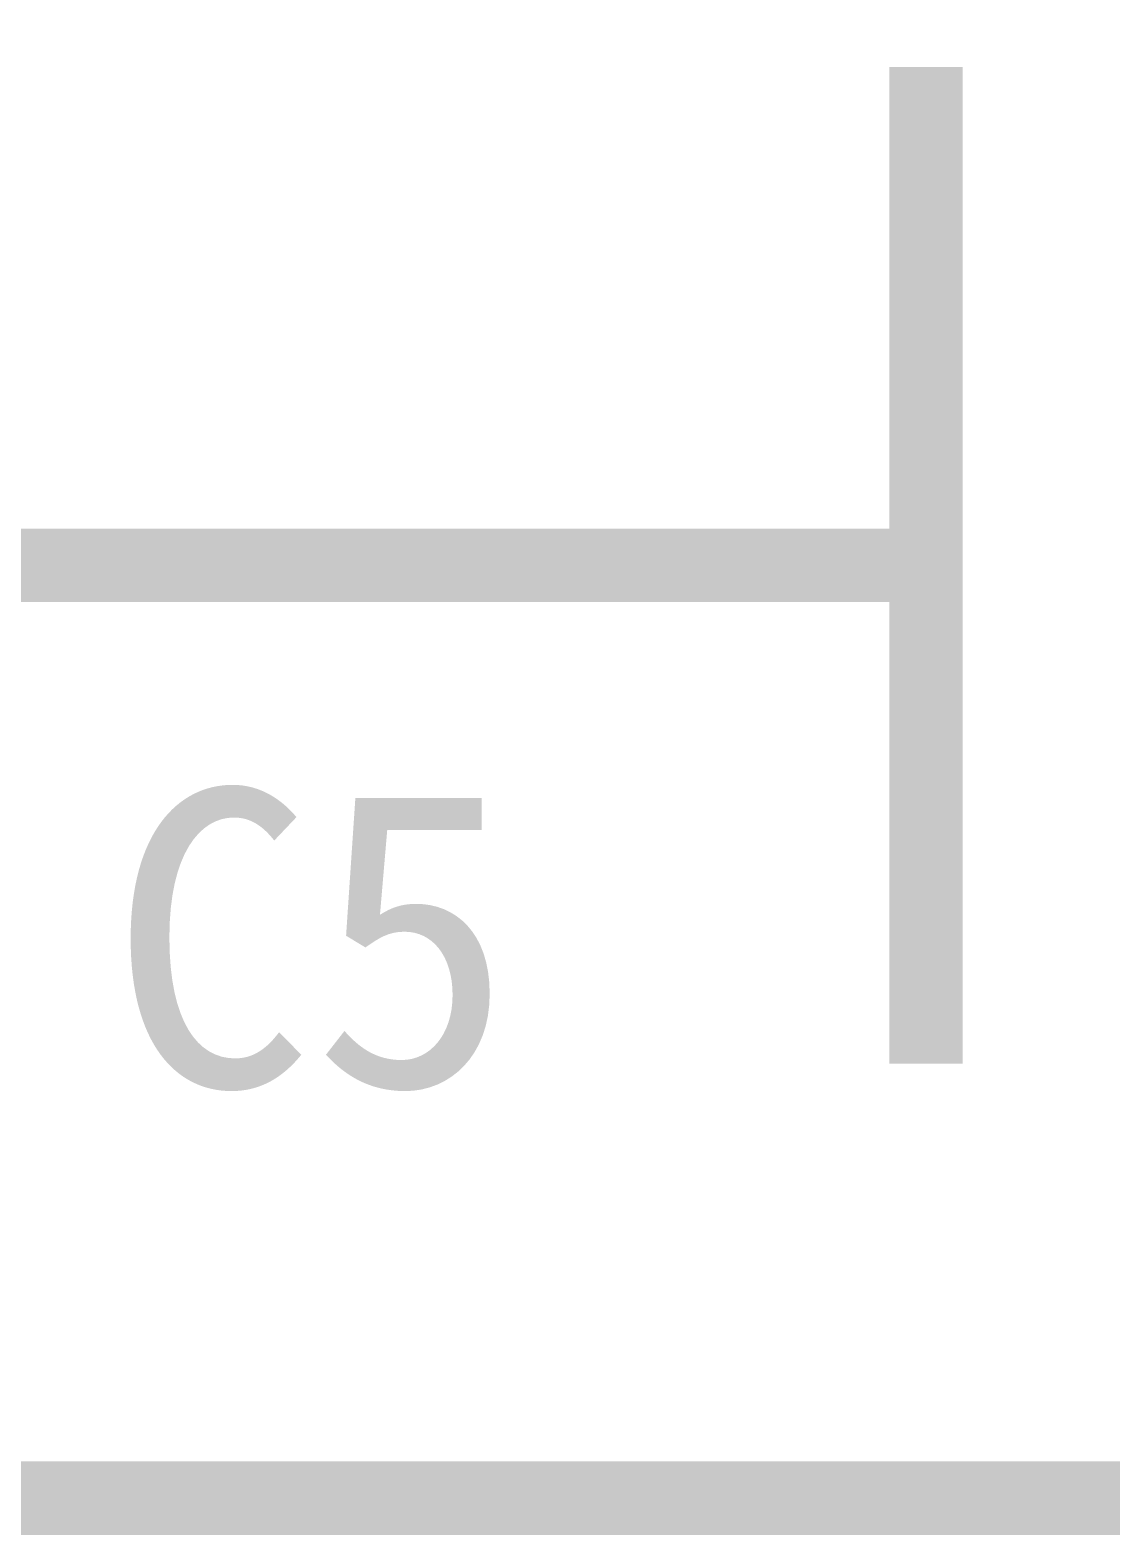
# Model space of a CAD drawing. Header units: inches. Extents: x 0 to 11.5, y 0 to 7.6.
# Drawn here: x 4.1362 to 4.3098, y 4.7441 to 4.9858 of the extents above; entities that cross this region are included whole.
import ezdxf

# ---------------------------------------------------------------- set-up
doc = ezdxf.new("R2010")
doc.units = ezdxf.units.IN
doc.header["$MEASUREMENT"] = 0
doc.layers.add('Sheet', color=255, linetype='Continuous')

msp = doc.modelspace()

# ---------------------------------------------------------------- linework, layer by layer
at = {"layer": 'Sheet'}
for points in [[(4.28009, 4.81979, 0.0118, 0.0118, 0), (4.28009, 4.97989, 0.0118, 0.0118, 0)], [(4.0502, 4.89984, 0.0118, 0.0118, 0), (4.15009, 4.89984, 0.0118, 0.0118, 0)], [(4.55032, 4.89984, 0.0118, 0.0118, 0), (4.55032, 4.75, 0.0118, 0.0118, 0), (4.0502, 4.75, 0.0118, 0.0118, 0)], [(4.25032, 4.89984, 0.0118, 0.0118, 0), (4.15009, 4.89984, 0.0118, 0.0118, 0)], [(4.25032, 4.89984, 0.0118, 0.0118, 0), (4.28009, 4.89984, 0.0118, 0.0118, 0)]]:
    msp.add_lwpolyline(points, format="xyseb", dxfattribs=at)

# ---------------------------------------------------------------- texts
msp.add_text('C5', height=0.047632, dxfattribs=at).set_placement((4.1491, 4.81616))

doc.saveas('drawing.dxf')
